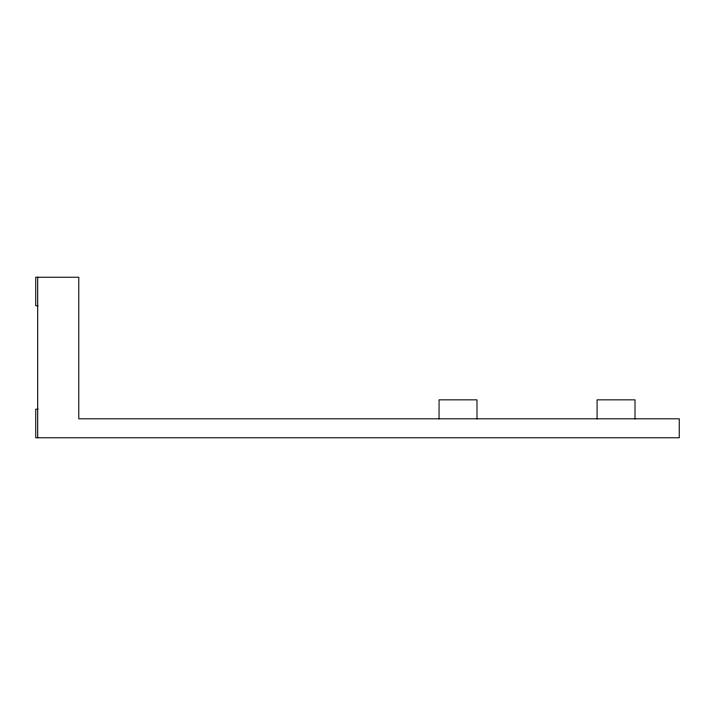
<?xml version="1.0" encoding="UTF-8"?>
<svg xmlns="http://www.w3.org/2000/svg" width="715" height="715" viewBox="0 0 715 715"><rect width="100%" height="100%" fill="white"/><g stroke="black" fill="none" stroke-linecap="round" stroke-linejoin="round"><path stroke-width="1.07" d="M37.895 305.806L35.75 305.806L35.75 277.232L78.793 277.232L78.793 418.811L679.25 418.811L679.25 437.768L35.75 437.768L35.75 409.195L37.895 409.195M635.009 418.811L635.009 399.846L597.079 399.846L597.079 418.811M476.994 418.811L476.994 399.846L439.064 399.846L439.064 418.811M37.707 277.232L37.707 437.768"/></g></svg>
